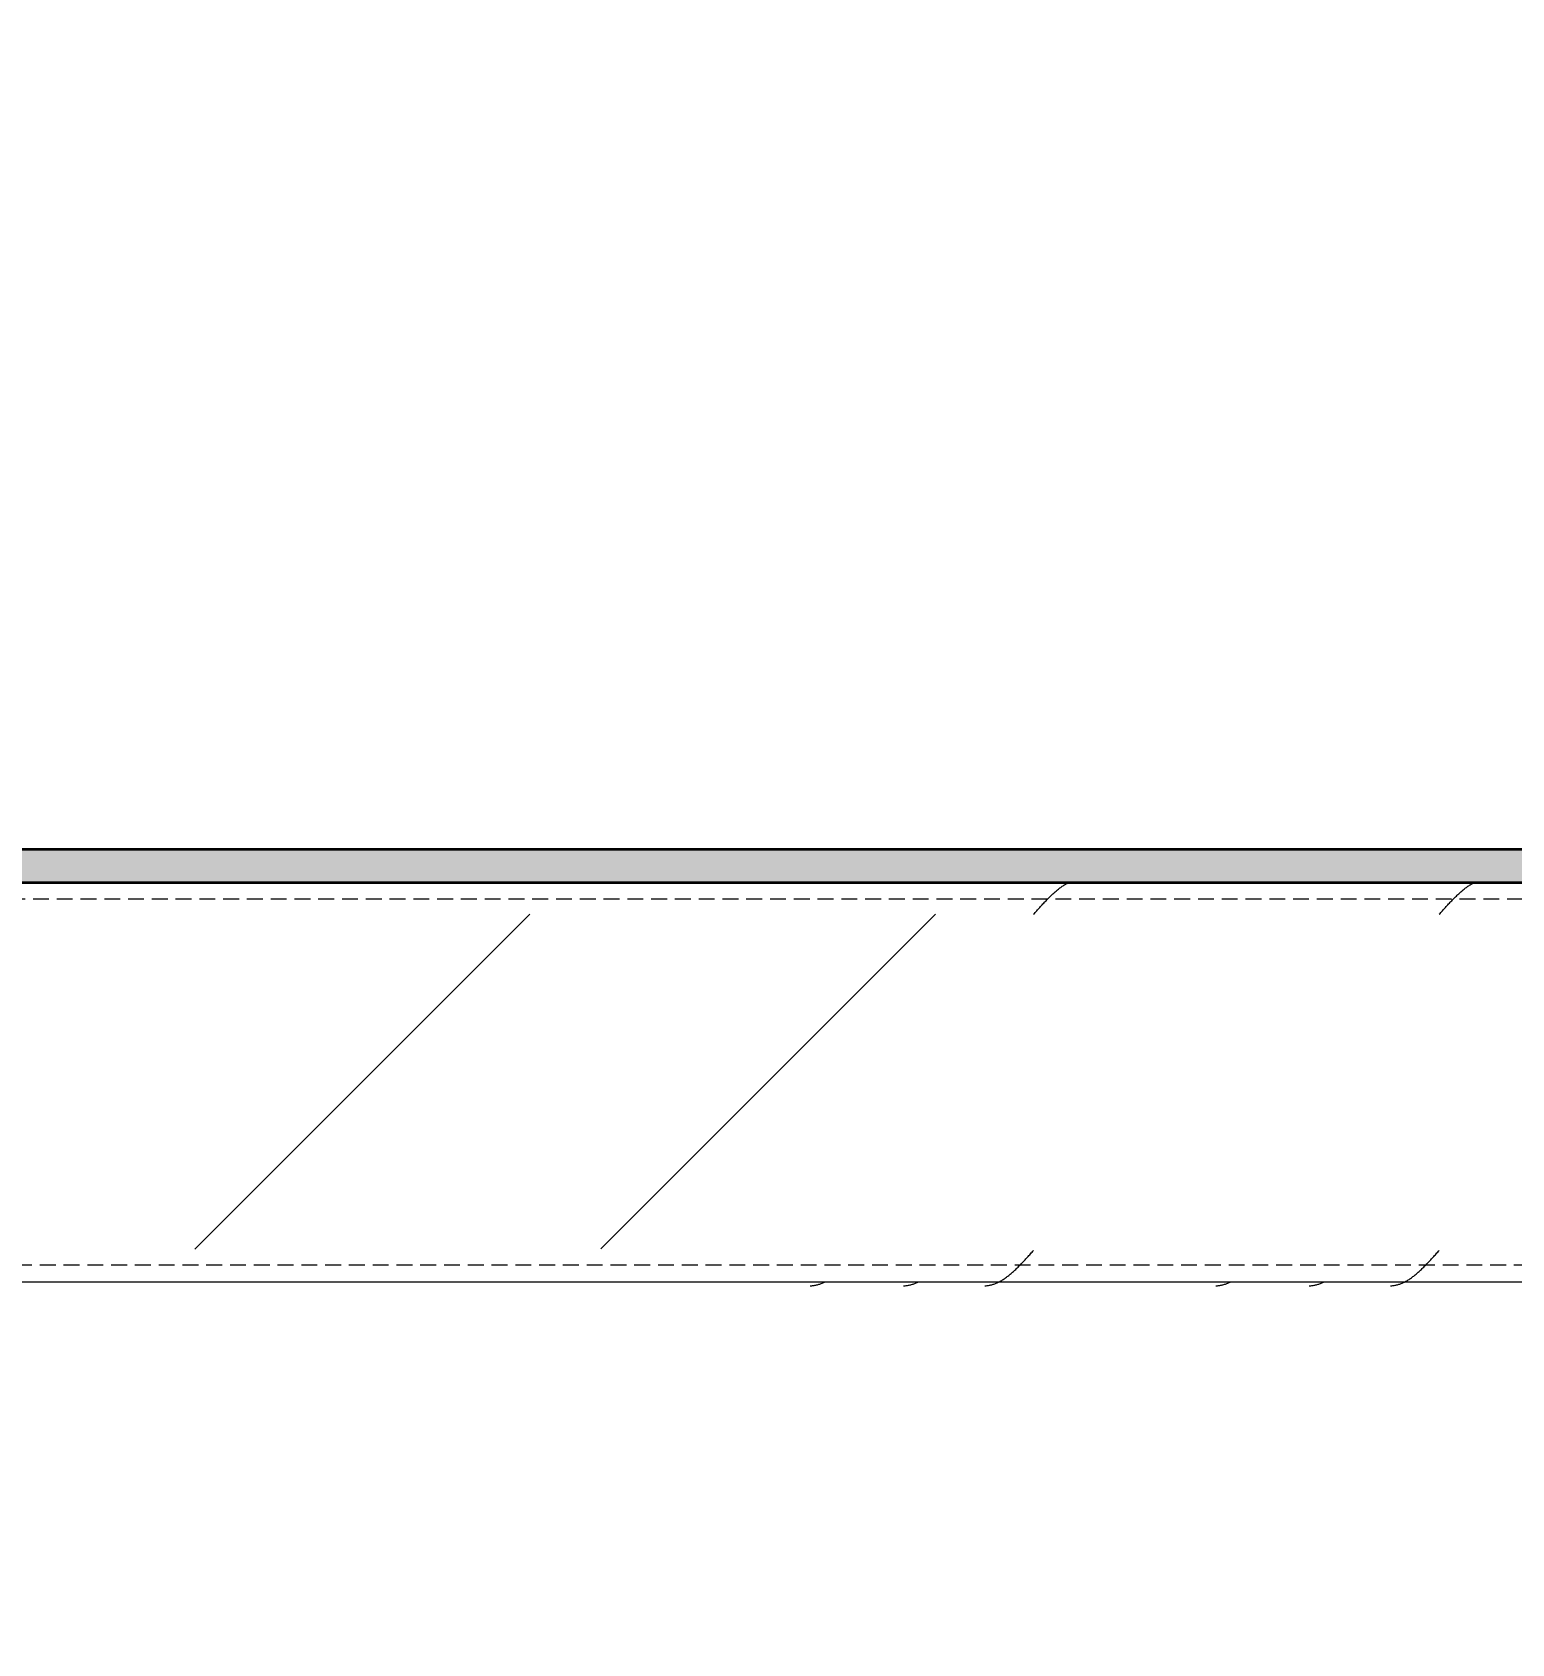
# Model space of a CAD drawing. Header units: centimetres. Extents: x -11896 to 2794, y -437 to 1921.
# Drawn here: x -3240.38 to -3195.93, y 363.99 to 412.42 of the extents above; entities that cross this region are included whole.
import ezdxf

# ---------------------------------------------------------------- set-up
doc = ezdxf.new("R2010")
doc.units = ezdxf.units.CM
doc.linetypes.add('Hidden', pattern=[0.714375, 0.47625, -0.238125])
for name, color, linetype, lineweight in [('A-ANNO-DIMS', 7, 'Continuous', 9), ('A-ANNO-DIMS-100', 7, 'Continuous', 9), ('A-FLOR', 7, 'Continuous', 9), ('S-BEAM', 7, 'Continuous', 9)]:
    doc.layers.add(name, color=color, linetype=linetype, lineweight=lineweight)
doc.styles.add('Century Gothic_1', font='GOTHIC.TTF', dxfattribs={"height": 15})
doc.dimstyles.new('FCA_N_Cotas_E100', dxfattribs={"dimscale": 30.48, "dimtxt": 15.662524, "dimasz": 0.492126, "dimexe": 0.656168, "dimexo": 0.656168, "dimgap": 0.032808, "dimtad": 1, "dimlfac": 0.01, "dimrnd": 0.01, "dimzin": 0, "dimdsep": 46, "dimtxsty": 'Century Gothic_1', "dimblk1": 'OBLIQUE', "dimblk2": 'OBLIQUE', "dimsah": 1, "dimcen": 0.09, "dimdle": 0.656168, "dimazin": 2, "dimtfac": 1, "dimtdec": 4, "dimtix": 1, "dimtmove": 0, "dimatfit": 3, "dimfxl": 1, "dimtvp": 1, "dimtolj": 1, "dimtzin": 0, "dimarcsym": 2})

# ---------------------------------------------------------------- blocks, each defined once
blk = doc.blocks.new('FP_82-Sección 2-2')
at = {"layer": 'S-BEAM', "color": 9, "true_color": 0xc0c0c0}
for p, q in [((-4660.44, 386.457), (-4660.417, 386.479)), ((-4660.417, 386.479), (-4660.394, 386.501)), ((-4660.394, 386.501), (-4660.37, 386.523)), ((-4660.37, 386.523), (-4660.347, 386.544)), ((-4660.347, 386.544), (-4660.324, 386.565)), ((-4660.324, 386.565), (-4660.3, 386.585)), ((-4660.3, 386.585), (-4660.277, 386.605)), ((-4660.277, 386.605), (-4660.254, 386.625)), ((-4660.254, 386.625), (-4660.23, 386.644)), ((-4660.23, 386.644), (-4660.207, 386.663)), ((-4660.207, 386.663), (-4660.184, 386.681)), ((-4660.184, 386.681), (-4660.16, 386.699)), ((-4660.16, 386.699), (-4660.137, 386.716)), ((-4660.137, 386.716), (-4660.114, 386.733)), ((-4660.114, 386.733), (-4660.09, 386.75)), ((-4660.09, 386.75), (-4660.067, 386.765)), ((-4660.067, 386.765), (-4660.044, 386.781)), ((-4660.044, 386.781), (-4660.02, 386.796)), ((-4660.02, 386.796), (-4659.997, 386.81)), ((-4659.997, 386.81), (-4659.974, 386.824)), ((-4659.974, 386.824), (-4659.951, 386.837)), ((-4659.951, 386.837), (-4659.927, 386.849)), ((-4659.927, 386.849), (-4659.904, 386.861)), ((-4648.251, 386.457), (-4648.227, 386.479)), ((-4648.227, 386.479), (-4648.204, 386.501)), ((-4648.204, 386.501), (-4648.181, 386.523)), ((-4648.181, 386.523), (-4648.157, 386.544)), ((-4648.157, 386.544), (-4648.134, 386.565)), ((-4648.134, 386.565), (-4648.111, 386.585)), ((-4648.111, 386.585), (-4648.088, 386.605)), ((-4648.088, 386.605), (-4648.064, 386.625)), ((-4648.064, 386.625), (-4648.041, 386.644)), ((-4648.041, 386.644), (-4648.018, 386.663)), ((-4648.018, 386.663), (-4647.994, 386.681)), ((-4647.994, 386.681), (-4647.971, 386.699)), ((-4647.971, 386.699), (-4647.948, 386.716)), ((-4647.948, 386.716), (-4647.924, 386.733)), ((-4647.924, 386.733), (-4647.901, 386.75)), ((-4647.901, 386.75), (-4647.878, 386.765)), ((-4647.878, 386.765), (-4647.854, 386.781)), ((-4647.854, 386.781), (-4647.831, 386.796)), ((-4647.831, 386.796), (-4647.808, 386.81)), ((-4647.808, 386.81), (-4647.784, 386.824)), ((-4647.784, 386.824), (-4647.761, 386.837)), ((-4647.761, 386.837), (-4647.738, 386.849)), ((-4647.738, 386.849), (-4647.714, 386.861)), ((-4660.907, 385.961), (-4660.883, 385.987)), ((-4660.883, 385.987), (-4660.86, 386.013)), ((-4660.86, 386.013), (-4660.837, 386.039)), ((-4660.837, 386.039), (-4660.813, 386.065)), ((-4660.813, 386.065), (-4660.79, 386.091)), ((-4660.79, 386.091), (-4660.767, 386.117)), ((-4660.767, 386.117), (-4660.743, 386.142)), ((-4660.743, 386.142), (-4660.72, 386.168)), ((-4660.72, 386.168), (-4660.697, 386.193)), ((-4660.697, 386.193), (-4660.673, 386.218)), ((-4660.673, 386.218), (-4660.65, 386.243)), ((-4660.65, 386.243), (-4660.627, 386.268)), ((-4660.627, 386.268), (-4660.603, 386.293)), ((-4660.603, 386.293), (-4660.58, 386.317)), ((-4660.58, 386.317), (-4660.557, 386.341)), ((-4660.557, 386.341), (-4660.533, 386.365)), ((-4660.533, 386.365), (-4660.51, 386.388)), ((-4660.51, 386.388), (-4660.487, 386.412)), ((-4660.487, 386.412), (-4660.464, 386.434)), ((-4660.464, 386.434), (-4660.44, 386.457)), ((-4648.717, 385.961), (-4648.694, 385.987)), ((-4648.694, 385.987), (-4648.67, 386.013)), ((-4648.67, 386.013), (-4648.647, 386.039)), ((-4648.647, 386.039), (-4648.624, 386.065)), ((-4648.624, 386.065), (-4648.601, 386.091)), ((-4648.601, 386.091), (-4648.577, 386.117)), ((-4648.577, 386.117), (-4648.554, 386.142)), ((-4648.554, 386.142), (-4648.531, 386.168)), ((-4648.531, 386.168), (-4648.507, 386.193)), ((-4648.507, 386.193), (-4648.484, 386.218)), ((-4648.484, 386.218), (-4648.461, 386.243)), ((-4648.461, 386.243), (-4648.437, 386.268)), ((-4648.437, 386.268), (-4648.414, 386.293)), ((-4648.414, 386.293), (-4648.391, 386.317)), ((-4648.391, 386.317), (-4648.367, 386.341)), ((-4648.367, 386.341), (-4648.344, 386.365)), ((-4648.344, 386.365), (-4648.321, 386.388)), ((-4648.321, 386.388), (-4648.297, 386.412)), ((-4648.297, 386.412), (-4648.274, 386.434)), ((-4648.274, 386.434), (-4648.251, 386.457)), ((-4660.953, 385.909), (-4660.93, 385.935)), ((-4660.93, 385.935), (-4660.907, 385.961)), ((-4648.764, 385.909), (-4648.74, 385.935)), ((-4648.74, 385.935), (-4648.717, 385.961))]:
    blk.add_line(p, q, dxfattribs=at)
blk = doc.blocks.new('FP_83-Sección 2-2')
at = {"layer": 'S-BEAM', "color": 9, "true_color": 0xc0c0c0}
for p, q in [((-4661.42, 375.306), (-4661.396, 375.329)), ((-4661.396, 375.329), (-4661.373, 375.353)), ((-4661.373, 375.353), (-4661.35, 375.377)), ((-4661.35, 375.377), (-4661.326, 375.401)), ((-4661.326, 375.401), (-4661.303, 375.425)), ((-4661.303, 375.425), (-4661.28, 375.45)), ((-4661.28, 375.45), (-4661.257, 375.474)), ((-4661.257, 375.474), (-4661.233, 375.499)), ((-4661.233, 375.499), (-4661.21, 375.524)), ((-4661.21, 375.524), (-4661.187, 375.55)), ((-4661.187, 375.55), (-4661.163, 375.575)), ((-4661.163, 375.575), (-4661.14, 375.601)), ((-4661.14, 375.601), (-4661.117, 375.627)), ((-4661.117, 375.627), (-4661.093, 375.652)), ((-4661.093, 375.652), (-4661.07, 375.678)), ((-4661.07, 375.678), (-4661.047, 375.704)), ((-4661.047, 375.704), (-4661.023, 375.73)), ((-4661.023, 375.73), (-4661, 375.756)), ((-4661, 375.756), (-4660.977, 375.783)), ((-4660.977, 375.783), (-4660.953, 375.809)), ((-4649.23, 375.306), (-4649.207, 375.329)), ((-4649.207, 375.329), (-4649.184, 375.353)), ((-4649.184, 375.353), (-4649.16, 375.377)), ((-4649.16, 375.377), (-4649.137, 375.401)), ((-4649.137, 375.401), (-4649.114, 375.425)), ((-4649.114, 375.425), (-4649.09, 375.45)), ((-4649.09, 375.45), (-4649.067, 375.474)), ((-4649.067, 375.474), (-4649.044, 375.499)), ((-4649.044, 375.499), (-4649.02, 375.524)), ((-4649.02, 375.524), (-4648.997, 375.55)), ((-4648.997, 375.55), (-4648.974, 375.575)), ((-4648.974, 375.575), (-4648.95, 375.601)), ((-4648.95, 375.601), (-4648.927, 375.627)), ((-4648.927, 375.627), (-4648.904, 375.652)), ((-4648.904, 375.652), (-4648.881, 375.678)), ((-4648.881, 375.678), (-4648.857, 375.704)), ((-4648.857, 375.704), (-4648.834, 375.73)), ((-4648.834, 375.73), (-4648.811, 375.756)), ((-4648.811, 375.756), (-4648.787, 375.783)), ((-4648.787, 375.783), (-4648.764, 375.809)), ((-4662.049, 374.834), (-4662.026, 374.845)), ((-4662.026, 374.845), (-4662.003, 374.856)), ((-4662.003, 374.856), (-4661.979, 374.868)), ((-4661.979, 374.868), (-4661.956, 374.881)), ((-4661.956, 374.881), (-4661.933, 374.894)), ((-4661.933, 374.894), (-4661.909, 374.908)), ((-4661.909, 374.908), (-4661.886, 374.922)), ((-4661.886, 374.922), (-4661.863, 374.937)), ((-4661.863, 374.937), (-4661.839, 374.952)), ((-4661.839, 374.952), (-4661.816, 374.968)), ((-4661.816, 374.968), (-4661.793, 374.984)), ((-4661.793, 374.984), (-4661.769, 375.001)), ((-4661.769, 375.001), (-4661.746, 375.019)), ((-4661.746, 375.019), (-4661.723, 375.036)), ((-4661.723, 375.036), (-4661.7, 375.055)), ((-4661.7, 375.055), (-4661.676, 375.073)), ((-4661.676, 375.073), (-4661.653, 375.093)), ((-4661.653, 375.093), (-4661.63, 375.112)), ((-4661.63, 375.112), (-4661.606, 375.132)), ((-4661.606, 375.132), (-4661.583, 375.153)), ((-4661.583, 375.153), (-4661.56, 375.174)), ((-4661.56, 375.174), (-4661.536, 375.195)), ((-4661.536, 375.195), (-4661.513, 375.216)), ((-4661.513, 375.216), (-4661.49, 375.238)), ((-4661.49, 375.238), (-4661.466, 375.261)), ((-4661.466, 375.261), (-4661.443, 375.283)), ((-4661.443, 375.283), (-4661.42, 375.306)), ((-4649.86, 374.834), (-4649.837, 374.845)), ((-4649.837, 374.845), (-4649.813, 374.856)), ((-4649.813, 374.856), (-4649.79, 374.868)), ((-4649.79, 374.868), (-4649.767, 374.881)), ((-4649.767, 374.881), (-4649.743, 374.894)), ((-4649.743, 374.894), (-4649.72, 374.908)), ((-4649.72, 374.908), (-4649.697, 374.922)), ((-4649.697, 374.922), (-4649.673, 374.937)), ((-4649.673, 374.937), (-4649.65, 374.952)), ((-4649.65, 374.952), (-4649.627, 374.968)), ((-4649.627, 374.968), (-4649.603, 374.984)), ((-4649.603, 374.984), (-4649.58, 375.001)), ((-4649.58, 375.001), (-4649.557, 375.019)), ((-4649.557, 375.019), (-4649.533, 375.036)), ((-4649.533, 375.036), (-4649.51, 375.055)), ((-4649.51, 375.055), (-4649.487, 375.073)), ((-4649.487, 375.073), (-4649.463, 375.093)), ((-4649.463, 375.093), (-4649.44, 375.112)), ((-4649.44, 375.112), (-4649.417, 375.132)), ((-4649.417, 375.132), (-4649.394, 375.153)), ((-4649.394, 375.153), (-4649.37, 375.174)), ((-4649.37, 375.174), (-4649.347, 375.195)), ((-4649.347, 375.195), (-4649.324, 375.216)), ((-4649.324, 375.216), (-4649.3, 375.238)), ((-4649.3, 375.238), (-4649.277, 375.261)), ((-4649.277, 375.261), (-4649.254, 375.283)), ((-4649.254, 375.283), (-4649.23, 375.306)), ((-4662.422, 374.743), (-4662.399, 374.744)), ((-4662.399, 374.744), (-4662.376, 374.745)), ((-4662.376, 374.745), (-4662.352, 374.748)), ((-4662.352, 374.748), (-4662.329, 374.75)), ((-4662.329, 374.75), (-4662.306, 374.754)), ((-4662.306, 374.754), (-4662.282, 374.758)), ((-4662.282, 374.758), (-4662.259, 374.763)), ((-4662.259, 374.763), (-4662.236, 374.768)), ((-4662.236, 374.768), (-4662.212, 374.774)), ((-4662.212, 374.774), (-4662.189, 374.781)), ((-4662.189, 374.781), (-4662.166, 374.788)), ((-4662.166, 374.788), (-4662.143, 374.796)), ((-4662.143, 374.796), (-4662.119, 374.805)), ((-4662.119, 374.805), (-4662.096, 374.814)), ((-4662.096, 374.814), (-4662.073, 374.824)), ((-4662.073, 374.824), (-4662.049, 374.834)), ((-4650.233, 374.743), (-4650.21, 374.744)), ((-4650.21, 374.744), (-4650.186, 374.745)), ((-4650.186, 374.745), (-4650.163, 374.748)), ((-4650.163, 374.748), (-4650.14, 374.75)), ((-4650.14, 374.75), (-4650.116, 374.754)), ((-4650.116, 374.754), (-4650.093, 374.758)), ((-4650.093, 374.758), (-4650.07, 374.763)), ((-4650.07, 374.763), (-4650.046, 374.768)), ((-4650.046, 374.768), (-4650.023, 374.774)), ((-4650.023, 374.774), (-4650, 374.781)), ((-4650, 374.781), (-4649.976, 374.788)), ((-4649.976, 374.788), (-4649.953, 374.796)), ((-4649.953, 374.796), (-4649.93, 374.805)), ((-4649.93, 374.805), (-4649.906, 374.814)), ((-4649.906, 374.814), (-4649.883, 374.824)), ((-4649.883, 374.824), (-4649.86, 374.834))]:
    blk.add_line(p, q, dxfattribs=at)
at = {"layer": 'S-BEAM'}
blk.add_line((-4965.589, 374.859), (-4616.753, 374.859), dxfattribs=at)
blk = doc.blocks.new('HSS Rectangular - 50 x 120-1656454-Sección 2-2')
at = {"layer": 'S-BEAM', "true_color": 0xc0c0c0}
h = blk.add_hatch(dxfattribs=at)
h.set_pattern_fill('FP_7', color=9, style=0, pattern_type=2)
h.set_pattern_definition([(45, (-5061.785, 712), (-25.1447, 25.1447), []), (45, (-5061.785, 750.1), (-25.1447, 25.1447), [])])
h.paths.add_polyline_path([(-4965.589, 375.809), (-4615.531, 375.859), (-4615.531, 385.909), (-4965.589, 385.909), (-4965.589, 376.981)])
at = {"layer": 'S-BEAM', "linetype": 'Hidden'}
for p, q in [((-4615.531, 386.359), (-4965.589, 386.359)), ((-4616.753, 375.359), (-4965.589, 375.359))]:
    blk.add_line(p, q, dxfattribs=at)
at = {"layer": 'S-BEAM'}
for name in ['FP_82-Sección 2-2', 'FP_83-Sección 2-2']:
    blk.add_blockref(name, (0, 0), dxfattribs=at)
blk = doc.blocks.new('FP_86-Sección 2-2')
at = {"layer": 'S-BEAM', "color": 9, "true_color": 0xc0c0c0}
for p, q in [((-4664.477, 374.834), (-4664.453, 374.845)), ((-4664.453, 374.845), (-4664.429, 374.856)), ((-4652.289, 374.834), (-4652.265, 374.845)), ((-4652.265, 374.845), (-4652.241, 374.856)), ((-4664.857, 374.743), (-4664.833, 374.744)), ((-4664.833, 374.744), (-4664.809, 374.745)), ((-4664.809, 374.745), (-4664.785, 374.748)), ((-4664.785, 374.748), (-4664.761, 374.75)), ((-4664.761, 374.75), (-4664.738, 374.754)), ((-4664.738, 374.754), (-4664.714, 374.758)), ((-4664.714, 374.758), (-4664.69, 374.763)), ((-4664.69, 374.763), (-4664.666, 374.768)), ((-4664.666, 374.768), (-4664.643, 374.774)), ((-4664.643, 374.774), (-4664.619, 374.781)), ((-4664.619, 374.781), (-4664.595, 374.788)), ((-4664.595, 374.788), (-4664.571, 374.796)), ((-4664.571, 374.796), (-4664.548, 374.805)), ((-4664.548, 374.805), (-4664.524, 374.814)), ((-4664.524, 374.814), (-4664.5, 374.824)), ((-4664.5, 374.824), (-4664.477, 374.834)), ((-4652.669, 374.743), (-4652.645, 374.744)), ((-4652.645, 374.744), (-4652.621, 374.745)), ((-4652.621, 374.745), (-4652.597, 374.748)), ((-4652.597, 374.748), (-4652.574, 374.75)), ((-4652.574, 374.75), (-4652.55, 374.754)), ((-4652.55, 374.754), (-4652.526, 374.758)), ((-4652.526, 374.758), (-4652.502, 374.763)), ((-4652.502, 374.763), (-4652.479, 374.768)), ((-4652.479, 374.768), (-4652.455, 374.774)), ((-4652.455, 374.774), (-4652.431, 374.781)), ((-4652.431, 374.781), (-4652.407, 374.788)), ((-4652.407, 374.788), (-4652.384, 374.796)), ((-4652.384, 374.796), (-4652.36, 374.805)), ((-4652.36, 374.805), (-4652.336, 374.814)), ((-4652.336, 374.814), (-4652.312, 374.824)), ((-4652.312, 374.824), (-4652.289, 374.834))]:
    blk.add_line(p, q, dxfattribs=at)
blk = doc.blocks.new('HSS Rectangular - 50 x 120-1656544-Sección 2-2')
at = {"layer": 'S-BEAM'}
blk.add_blockref('FP_86-Sección 2-2', (0, 0), dxfattribs=at)
blk = doc.blocks.new('FP_89-Sección 2-2')
at = {"layer": 'S-BEAM', "color": 9, "true_color": 0xc0c0c0}
for p, q in [((-4667.284, 374.834), (-4667.26, 374.845)), ((-4667.26, 374.845), (-4667.236, 374.856)), ((-4655.096, 374.834), (-4655.072, 374.845)), ((-4655.072, 374.845), (-4655.049, 374.856)), ((-4667.664, 374.743), (-4667.64, 374.744)), ((-4667.64, 374.744), (-4667.616, 374.745)), ((-4667.616, 374.745), (-4667.592, 374.748)), ((-4667.592, 374.748), (-4667.569, 374.75)), ((-4667.569, 374.75), (-4667.545, 374.754)), ((-4667.545, 374.754), (-4667.521, 374.758)), ((-4667.521, 374.758), (-4667.497, 374.763)), ((-4667.497, 374.763), (-4667.474, 374.768)), ((-4667.474, 374.768), (-4667.45, 374.774)), ((-4667.45, 374.774), (-4667.426, 374.781)), ((-4667.426, 374.781), (-4667.402, 374.788)), ((-4667.402, 374.788), (-4667.379, 374.796)), ((-4667.379, 374.796), (-4667.355, 374.805)), ((-4667.355, 374.805), (-4667.331, 374.814)), ((-4667.331, 374.814), (-4667.307, 374.824)), ((-4667.307, 374.824), (-4667.284, 374.834)), ((-4655.476, 374.743), (-4655.452, 374.744)), ((-4655.452, 374.744), (-4655.428, 374.745)), ((-4655.428, 374.745), (-4655.405, 374.748)), ((-4655.405, 374.748), (-4655.381, 374.75)), ((-4655.381, 374.75), (-4655.357, 374.754)), ((-4655.357, 374.754), (-4655.333, 374.758)), ((-4655.333, 374.758), (-4655.31, 374.763)), ((-4655.31, 374.763), (-4655.286, 374.768)), ((-4655.286, 374.768), (-4655.262, 374.774)), ((-4655.262, 374.774), (-4655.238, 374.781)), ((-4655.238, 374.781), (-4655.215, 374.788)), ((-4655.215, 374.788), (-4655.191, 374.796)), ((-4655.191, 374.796), (-4655.167, 374.805)), ((-4655.167, 374.805), (-4655.143, 374.814)), ((-4655.143, 374.814), (-4655.12, 374.824)), ((-4655.12, 374.824), (-4655.096, 374.834))]:
    blk.add_line(p, q, dxfattribs=at)
blk = doc.blocks.new('HSS Rectangular - 50 x 120-1656615-Sección 2-2')
at = {"layer": 'S-BEAM'}
blk.add_blockref('FP_89-Sección 2-2', (0, 0), dxfattribs=at)
blk = doc.blocks.new('DIMBLOCK31-Sección 2-2')
at = {"layer": 'A-ANNO-DIMS-100', "lineweight": 35}
for p, q in [((-2430.668, 386.859), (-2438.168, 394.359)), ((-2430.668, 386.859), (-2423.168, 379.359)), ((-2430.668, 94), (-2438.168, 101.5)), ((-2430.668, 94), (-2423.168, 86.5))]:
    blk.add_line(p, q, dxfattribs=at)
at = {"layer": 'A-ANNO-DIMS-100'}
for p, q in [((-2430.668, 386.859), (-2450.668, 386.859)), ((-2430.668, 386.859), (-2430.668, 74)), ((-2430.668, 386.859), (-2258.875, 386.859)), ((-2430.668, 94), (-3209.083, 94)), ((-2430.668, 94), (-2410.668, 94))]:
    blk.add_line(p, q, dxfattribs=at)
at = {"layer": 'A-ANNO-DIMS-100', "color": 0, "insert": (-2450.894, 220.043), "char_height": 15, "width": 48.92674, "attachment_point": 1, "rotation": 90, "line_spacing_factor": 0.984502, "style": 'Century Gothic_1'}
blk.add_mtext('2.93', dxfattribs=at)
blk = doc.blocks.new('_Oblique')
at = {"color": 0, "linetype": 'ByBlock', "lineweight": -2}
blk.add_line((-0.5, -0.5), (0.5, 0.5), dxfattribs=at)
blk = doc.blocks.new('DIMBLOCK37-Sección 2-2')
at = {"layer": 'A-ANNO-DIMS-100'}
for p, q in [((-3517.212, 440.395), (-3517.212, 460.395)), ((-3161.095, 440.395), (-3161.095, 460.395)), ((-3161.095, 440.395), (-3537.212, 440.395)), ((-3517.212, 440.395), (-3517.212, 395.859)), ((-3161.095, 440.395), (-3161.095, 395.859))]:
    blk.add_line(p, q, dxfattribs=at)
at = {"layer": 'A-ANNO-DIMS-100', "lineweight": 35}
for p, q in [((-3517.212, 440.395), (-3509.712, 447.895)), ((-3161.095, 440.395), (-3153.595, 447.895)), ((-3517.212, 440.395), (-3524.712, 432.895)), ((-3161.095, 440.395), (-3168.595, 432.895))]:
    blk.add_line(p, q, dxfattribs=at)
at = {"layer": 'A-ANNO-DIMS-100', "color": 0, "insert": (-3359.539, 460.621), "char_height": 15, "width": 48.92674, "attachment_point": 1, "line_spacing_factor": 0.984502, "style": 'Century Gothic_1'}
blk.add_mtext('3.56', dxfattribs=at)

msp = doc.modelspace()

# ---------------------------------------------------------------- hatches: boundary and pattern name
at = {"layer": 'A-FLOR', "true_color": 0x9a9a9a}
msp.add_hatch(color=253, dxfattribs=at).paths.add_polyline_path([(-2269.9, 386.859), (-2238.875, 386.859), (-2238.875, 387.859), (-3524.545, 387.859), (-3524.545, 386.859), (-2290.196, 386.859)])

# ---------------------------------------------------------------- linework, layer by layer
at = {"layer": 'A-FLOR', "lineweight": 35}
for p, q in [((-2238.875, 387.859), (-3524.545, 387.859)), ((-3524.545, 386.859), (-2238.875, 386.859))]:
    msp.add_line(p, q, dxfattribs=at)

# ---------------------------------------------------------------- block references
at = {"layer": 'S-BEAM'}
for name in ['HSS Rectangular - 50 x 120-1656454-Sección 2-2', 'HSS Rectangular - 50 x 120-1656544-Sección 2-2', 'HSS Rectangular - 50 x 120-1656615-Sección 2-2']:
    msp.add_blockref(name, (1450.659, 0), dxfattribs=at)

# ---------------------------------------------------------------- dimensions: what is measured, and where the dimension line sits
at = {"layer": 'A-ANNO-DIMS'}
dim = msp.add_linear_dim(base=(-3517.212, 440.395), p1=(-3161.095, 375.859), p2=(-3517.212, 375.859), dimstyle='FCA_N_Cotas_E100', override={"dimpost": '<>', "dimfxl": 356.117348}, dxfattribs=at)
dim.commit()
dim.dimension.update_dxf_attribs({"geometry": 'DIMBLOCK37-Sección 2-2', "text_midpoint": (-3339.153, 449.272)})
dim = msp.add_linear_dim(base=(-2430.668, 94), p1=(-2238.875, 386.859), p2=(-3229.083, 94), angle=90, dimstyle='FCA_N_Cotas_E100', override={"dimpost": '<>', "dimfxl": 1032.606836}, dxfattribs=at)
dim.commit()
dim.dimension.update_dxf_attribs({"geometry": 'DIMBLOCK31-Sección 2-2', "text_midpoint": (-2439.545, 240.429)})

doc.saveas('drawing.dxf')
